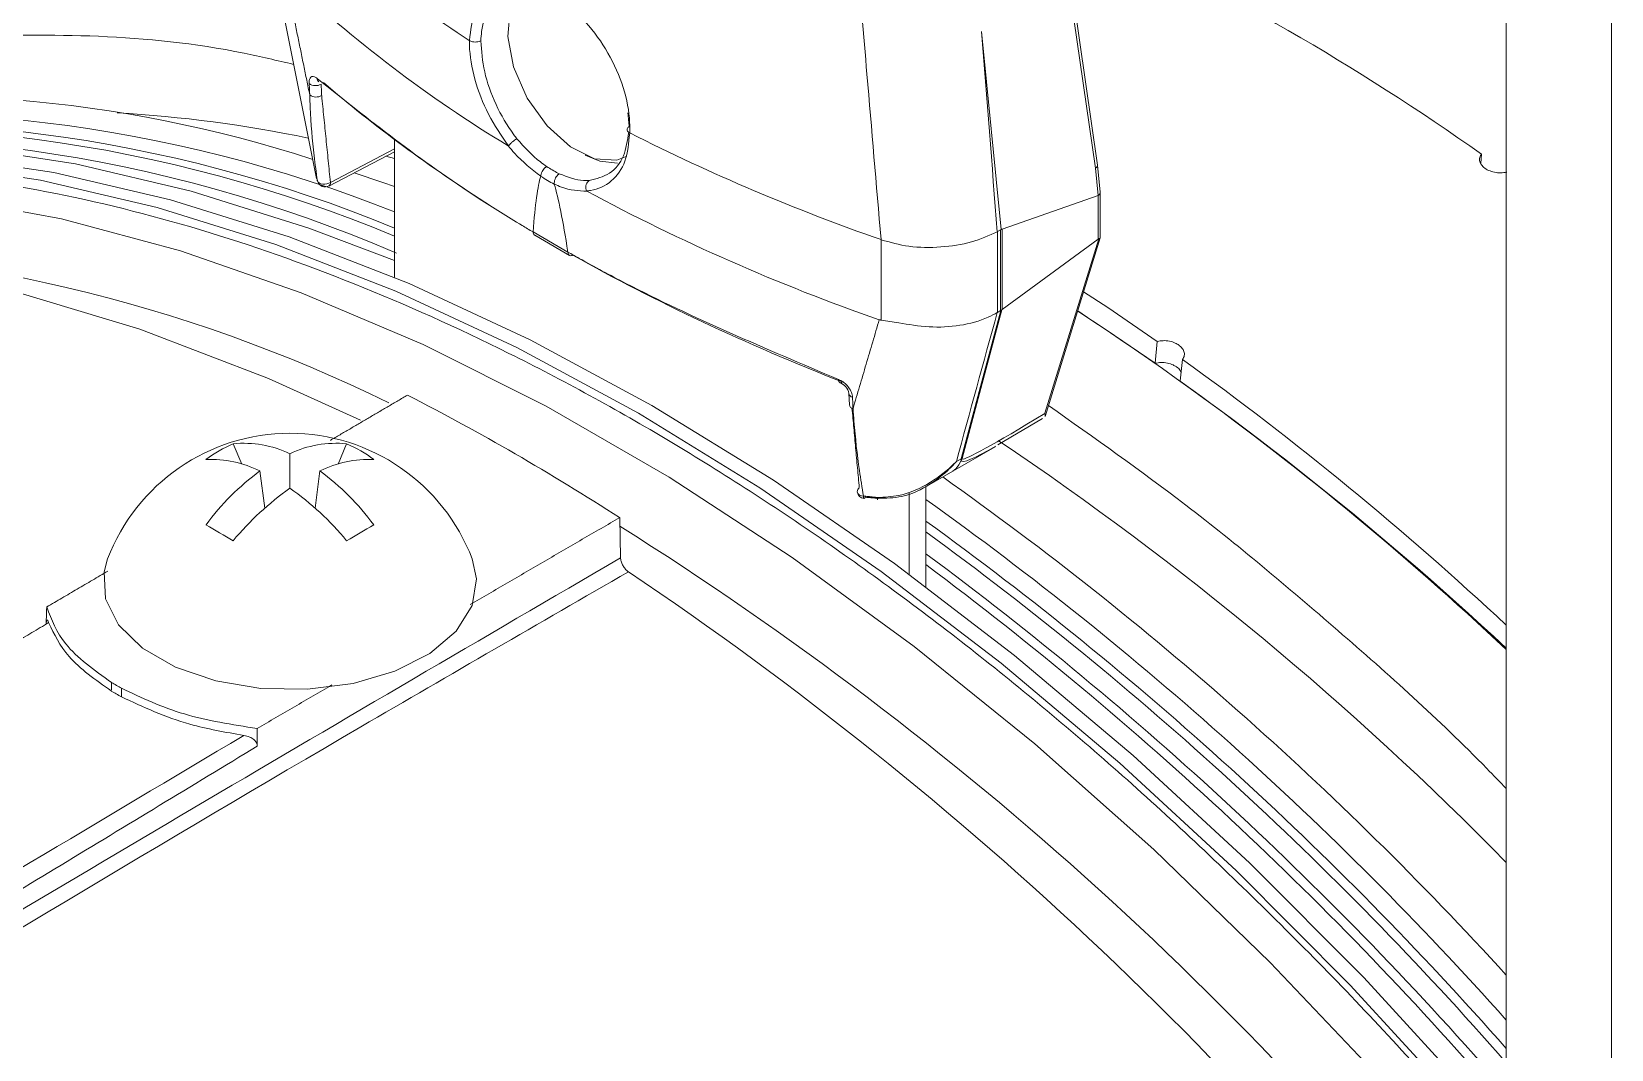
# Model space of a CAD drawing. Extents: x 11 to 120, y 2 to 94.
# Drawn here: x 21.452 to 23.45, y 17.671 to 18.958 of the extents above; entities that cross this region are included whole.
import ezdxf

# ---------------------------------------------------------------- set-up
doc = ezdxf.new("R2010")
doc.units = 0
doc.header["$MEASUREMENT"] = 0
doc.linetypes.add('SLD-Solid', pattern=[0])
doc.layers.add('OBJECT', color=7, linetype='CONTINUOUS')

msp = doc.modelspace()

# ---------------------------------------------------------------- linework, layer by layer
at = {"layer": 'OBJECT', "color": 7, "linetype": 'SLD-Solid', "lineweight": 15}
for p, q in [((23.3171, 20.0114), (23.3171, 12.6849)), ((23.45, 19.9346), (23.45, 12.6081)), ((22.7978, 18.7848), (22.7479, 19.1296)), ((22.8003, 18.7889), (22.7504, 19.1339)), ((22.6536, 18.9576), (22.6786, 18.7076)), ((22.006, 18.9465), (22.006, 18.9465)), ((21.9114, 18.647), (21.9114, 18.8211)), ((22.2087, 18.8294), (22.2087, 18.8294)), ((21.8282, 18.7624), (21.9114, 18.8057)), ((21.9114, 18.8092), (21.8303, 18.767)), ((21.9006, 18.8), (21.9114, 18.7972)), ((23.2847, 18.791), (23.2858, 18.8026)), ((22.8012, 18.7506), (22.7978, 18.7848)), ((22.8038, 18.7546), (22.8003, 18.7888)), ((21.8139, 18.7689), (21.8143, 18.7677)), ((22.801, 18.7505), (22.6797, 18.7079)), ((22.801, 18.7505), (22.8012, 18.7506)), ((22.801, 18.6952), (22.801, 18.7505)), ((22.8038, 18.6969), (22.8038, 18.7543)), ((22.0866, 18.7043), (22.1306, 18.6789)), ((22.0886, 18.7001), (22.1326, 18.6747)), ((22.6736, 18.7046), (22.6738, 18.7047)), ((22.6775, 18.7068), (22.6738, 18.7047)), ((22.6738, 18.7047), (22.6738, 18.6026)), ((22.6775, 18.6048), (22.6775, 18.7068)), ((22.6797, 18.7079), (22.6797, 18.6062)), ((22.7339, 18.4708), (22.8038, 18.6968)), ((22.5267, 18.5928), (22.5267, 18.6945)), ((22.6797, 18.6062), (22.801, 18.6952)), ((22.7337, 18.475), (22.8019, 18.6957)), ((22.6278, 18.4173), (22.6781, 18.6051)), ((22.6792, 18.6058), (22.6289, 18.418)), ((22.6738, 18.6026), (22.6735, 18.6024)), ((22.6738, 18.6026), (22.6775, 18.6048)), ((22.6781, 18.6051), (22.6775, 18.6048)), ((22.6797, 18.6062), (22.6792, 18.6058)), ((22.873, 18.5383), (22.8757, 18.5658)), ((22.9046, 18.516), (22.9076, 18.5432)), ((22.4859, 18.5001), (22.4865, 18.4857)), ((22.6743, 18.4351), (22.7305, 18.4685)), ((21.7074, 18.4365), (21.7182, 18.4109)), ((21.7791, 18.3802), (21.7791, 18.424)), ((21.8508, 18.4365), (21.84, 18.4109)), ((22.6173, 18.402), (22.6707, 18.4328)), ((22.6218, 18.4139), (22.6278, 18.4173)), ((21.7412, 18.4021), (21.7473, 18.3551)), ((21.817, 18.4021), (21.8109, 18.3551)), ((22.5843, 18.3829), (22.6173, 18.402)), ((22.5832, 18.3832), (22.5832, 18.2557)), ((22.562, 18.374), (22.562, 18.2714)), ((22.1961, 18.3432), (22.1972, 18.2923))]:
    msp.add_line(p, q, dxfattribs=at)
at = {"layer": 'OBJECT', "color": 7, "linetype": 'SLD-Solid', "lineweight": 15, "flags": 128}
for points in [[(21.7555, 19.0588), (21.768, 18.9951), (21.8126, 18.772)], [(22.2051, 18.8), (22.1924, 18.7952), (22.1644, 18.7968), (22.1338, 18.8118), (22.1042, 18.8385), (22.0793, 18.8736), (22.062, 18.9129), (22.0545, 18.9516), (22.0575, 18.9851), (22.0709, 19.0093)], [(21.8149, 18.8948), (21.8151, 18.8946), (21.8155, 18.8942)], [(20.9594, 18.8031), (21.09, 18.8188), (21.2253, 18.822), (21.3649, 18.8125), (21.5081, 18.7905), (21.6543, 18.756), (21.803, 18.7092), (21.9114, 18.668)], [(23.3171, 17.533), (23.2604, 17.5985), (23.1199, 17.7519), (22.9756, 17.8968), (22.8283, 18.0327), (22.6784, 18.159), (22.5265, 18.2751), (22.3734, 18.3807), (22.2197, 18.4751), (22.066, 18.5582), (21.9129, 18.6294), (21.7611, 18.6885), (21.6112, 18.7353), (21.4638, 18.7696), (21.3195, 18.7912), (21.179, 18.8001), (21.0429, 18.7961), (20.9116, 18.7794)], [(23.3171, 17.5627), (23.2774, 17.6083), (23.1369, 17.7617), (22.9926, 17.9066), (22.8452, 18.0425), (22.6953, 18.1688), (22.5435, 18.2849), (22.3904, 18.3905), (22.2367, 18.4849), (22.083, 18.568), (21.9299, 18.6392), (21.7781, 18.6983), (21.6281, 18.7451), (21.4808, 18.7794), (21.3365, 18.801), (21.196, 18.8099), (21.0598, 18.8059), (20.9285, 18.7892)], [(22.1525, 18.8012), (22.1708, 18.7937), (22.1935, 18.7911)], [(21.8605, 18.7792), (21.8967, 18.7668), (21.9114, 18.7616)], [(20.7958, 18.7256), (20.9251, 18.7509), (21.0599, 18.7631), (21.1994, 18.7621), (21.3432, 18.7479), (21.4905, 18.7207), (21.6409, 18.6805), (21.7935, 18.6274), (21.9478, 18.5618), (22.1031, 18.484), (22.2588, 18.3941), (22.4141, 18.2927), (22.5684, 18.1801), (22.721, 18.0569), (22.8714, 17.9235), (23.0187, 17.7806), (23.1625, 17.6288), (23.302, 17.4687), (23.3171, 17.4506)], [(21.8303, 18.767), (21.8282, 18.7658), (21.8258, 18.765), (21.8232, 18.7646), (21.8207, 18.7647), (21.8183, 18.7652), (21.8164, 18.7661), (21.8149, 18.7674), (21.8139, 18.7689)], [(21.8682, 18.4663), (21.7522, 18.519), (21.5892, 18.5815), (21.4285, 18.6297), (21.2709, 18.6633), (21.1171, 18.6821), (20.9679, 18.686), (20.8241, 18.675), (20.6862, 18.6492)], [(22.7827, 18.6288), (22.8131, 18.6087), (22.8757, 18.5658)], [(22.7752, 18.6043), (22.8111, 18.5806), (22.873, 18.5382)], [(22.4727, 18.5178), (22.4728, 18.5165), (22.4731, 18.5154), (22.4736, 18.5146), (22.4742, 18.514), (22.4746, 18.5138), (22.4749, 18.5137), (22.4757, 18.5137), (22.4766, 18.514), (22.4776, 18.5146)], [(22.6277, 18.4155), (22.6251, 18.4099), (22.6217, 18.4054), (22.6173, 18.402), (22.6173, 18.402)], [(22.5042, 18.3704), (22.5043, 18.3692), (22.5045, 18.3683), (22.5047, 18.3676), (22.505, 18.3672), (22.5051, 18.3672)], [(22.5217, 18.3686), (22.5218, 18.3675), (22.5218, 18.3667), (22.5219, 18.3661), (22.522, 18.3658), (22.5221, 18.3658), (22.5222, 18.3661), (22.5224, 18.3667), (22.5225, 18.3675)], [(21.5486, 18.2908), (21.5442, 18.2744), (21.546, 18.2403), (21.5625, 18.2075), (21.5926, 18.1781), (21.6345, 18.1539), (21.6854, 18.1366), (21.7422, 18.127), (21.8013, 18.126), (21.859, 18.1334), (21.9118, 18.1489), (21.9561, 18.1715), (21.9894, 18.1997), (22.0094, 18.2319), (22.015, 18.2659), (22.0096, 18.2908)]]:
    msp.add_lwpolyline(points, dxfattribs=at)
at = {"layer": 'OBJECT', "color": 7, "linetype": 'SLD-Solid', "lineweight": 15}
for centre, radius, start, end in [((22.9128, 20.3416), 1.664, 226.7347, 236.9758), ((21.462, 16.223), 3.1592, 54.7402, 65.2652), ((22.9428, 20.276), 1.7111, 226.9044, 238.7522), ((21.8192, 18.8985), 0.00558, 181.4907, 228.8827), ((21.298, 17.23), 1.6469, 71.9645, 98.7588), ((21.8116, 18.9033), 0.014, 234.5019, 299.6946), ((21.8123, 18.8889), 0.014, 234.4988, 299.6951), ((21.2244, 17.0549), 1.7819, 67.3206, 97.5202), ((21.235, 17.0656), 1.7774, 67.6319, 97.5431), ((21.2581, 17.0939), 1.7613, 68.2261, 97.9894), ((21.4632, 17.1872), 1.6706, 78.2943, 86.6561), ((21.2029, 17.0324), 1.7921, 66.6207, 97.4686), ((23.3851, 21.1597), 2.6103, 243.2151, 250.798), ((21.8236, 18.7713), 0.01, 201.2354, 297.4651), ((21.8257, 18.7663), 0.00465, 302.817, 8.3755), ((23.364, 21.0056), 2.5543, 241.7407, 250.8078), ((21.0571, 16.7636), 1.9214, 63.8342, 89.7341), ((20.5587, 15.23), 4.0372, 46.9032, 56.701), ((20.4705, 15.1563), 4.1726, 46.9838, 54.2621), ((20.4502, 15.6287), 3.2274, 57.2526, 62.7528), ((22.4691, 18.4977), 0.0169, 8.4696, 71.2589), ((22.4917, 18.501), 0.00585, 187.6605, 258.5111), ((20.4906, 15.1613), 4.1328, 46.8495, 54.2598), ((22.4923, 18.4866), 0.00589, 189.0394, 258.3557), ((21.7791, 18.2031), 0.2466, 20.836, 159.164), ((21.7207, 18.301), 0.1361, 64.606, 95.6229), ((21.8375, 18.301), 0.1361, 84.3771, 115.394), ((20.3898, 15.0356), 4.1005, 44.4481, 56.136), ((21.772, 18.2849), 0.1648, 113.0748, 126.9198), ((21.7862, 18.2849), 0.1648, 53.0802, 66.9252), ((22.6035, 18.4367), 0.0321, 318.8191, 322.7882), ((22.6165, 18.4368), 0.0225, 299.9823, 303.2405), ((21.6792, 18.2782), 0.1385, 63.4128, 92.5896), ((21.9262, 18.1491), 0.3134, 126.163, 143.8844), ((21.879, 18.2782), 0.1385, 87.4104, 116.5872), ((21.632, 18.1491), 0.3134, 36.1156, 53.837), ((21.9962, 18.0734), 0.3759, 125.2848, 140.2138), ((21.562, 18.0734), 0.3759, 39.7862, 54.7152), ((22.5023, 18.3762), 0.00581, 124.8444, 185.3818), ((20.0556, 14.7934), 4.4119, 42.3325, 54.7091), ((22.5064, 18.3771), 0.01, 188.3204, 262.6212), ((22.5038, 18.378), 0.00768, 198.1009, 273.2193), ((22.5043, 18.3691), 0.0021, 292.5713, 354.9363), ((20.0018, 14.7503), 4.4427, 41.7357, 54.4767), ((19.9639, 14.7193), 4.4678, 41.3657, 54.109), ((21.049, 17.2132), 1.2826, 59.1155, 60.8899), ((22.5092, 17.2132), 1.2826, 119.1101, 120.8845), ((19.8884, 14.6598), 4.3374, 37.7698, 57.8535), ((19.9441, 14.7027), 4.4818, 41.1843, 53.9248), ((19.8392, 14.5995), 4.6049, 40.9514, 53.4236), ((19.8192, 14.5834), 4.6186, 40.7697, 53.2415), ((19.6292, 14.441), 4.6199, 37.0352, 56.0811), ((19.9539, 15.3387), 3.2117, 59.8715, 60.1338), ((19.948, 15.3389), 3.224, 59.8721, 60.1333)]:
    msp.add_arc(centre, radius, start, end, dxfattribs=at)
for centre, major_axis, ratio, start_param, end_param in [((24.4859, 16.0669), (-1.5893, 16.547), 0.094708, 1.386105, 1.401617), ((23.6873, 19.4364), (2.2222, -0.1551), 0.524922, 3.753416, 3.909825), ((22.7904, 18.7877), (0.00993, 0.00122), 0.518445, 5.484707, 6.294575), ((22.9134, 2.0278), (-0.8109, 16.7566), 0.01214, 0.033306, 0.097268), ((22.0993, 18.883), (-0.077, 0.1206), 0.545295, 2.24654, 2.417366), ((22.9134, 2.0278), (-0.8109, 16.7566), 0.01214, 6.170289, 6.234251), ((22.7938, 18.7539), (0.01, 0.0005), 0.541019, 5.523122, 6.310211), ((22.5927, 19.5538), (-0.0807, 0.8484), 0.104683, 3.189403, 3.202494), ((22.5927, 19.5544), (-0.085, 0.847), 0.099986, 3.152732, 3.165821), ((22.7938, 18.6687), (0.0087, 0.027), 0.181828, 0.106226, 0.246827), ((23.6873, 19.4364), (2.2222, -0.1551), 0.524922, 3.977578, 4.173815), ((24.0693, 19.1943), (1.7697, 5.6286), 0.198355, 1.738224, 1.771915), ((23.0111, 18.6686), (0.3822, 0.2512), 0.030867, 3.159607, 3.880272), ((22.9895, 18.6861), (0.3616, 0.2711), 0.058139, 3.067677, 3.120341), ((22.9895, 18.6861), (0.3616, 0.2711), 0.058139, 3.120341, 3.596852), ((23.0111, 18.6686), (0.3822, 0.2512), 0.030867, 3.106943, 3.159607)]:
    msp.add_ellipse(centre, major_axis=major_axis, ratio=ratio, start_param=start_param, end_param=end_param, dxfattribs=at)
for points, knots in [([(22.5265, 18.6946), (22.5206, 18.7642), (22.5103, 18.8841), (22.5003, 19.0041), (22.4961, 19.0543)], [0, 0, 0, 0, 0.581449, 1, 1, 1, 1]), ([(22.006, 18.9465), (22.0076, 18.9592), (22.0108, 18.9847), (22.0286, 19.0099), (22.0541, 19.0219), (22.086, 19.0187), (22.1206, 19.0011), (22.1542, 18.9709), (22.1827, 18.9313), (22.2023, 18.887), (22.2091, 18.8521), (22.2088, 18.834), (22.2087, 18.8294)], [0, 0, 0, 0, 0.106547, 0.213092, 0.319763, 0.426916, 0.534499, 0.642267, 0.74996, 0.857311, 0.964156, 1, 1, 1, 1]), ([(22.1041, 19.0073), (22.0943, 19.0106), (22.0742, 19.0172), (22.0487, 19.01), (22.0298, 18.9904), (22.0219, 18.9662), (22.0207, 18.9499), (22.0204, 18.9459)], [0, 0, 0, 0, 0.221643, 0.455581, 0.689564, 0.923447, 1, 1, 1, 1]), ([(21.3613, 18.9518), (21.4195, 18.9529), (21.5363, 18.9553), (21.6786, 18.9411), (21.7628, 18.9211), (21.7838, 18.9162)], [0, 0, 0, 0, 0.42734, 0.857648, 1, 1, 1, 1]), ([(22.006, 18.9465), (22.0068, 18.946), (22.0084, 18.9451), (22.0117, 18.9445), (22.0151, 18.9444), (22.018, 18.9449), (22.0196, 18.9455), (22.0203, 18.9459), (22.0204, 18.9459)], [0, 0, 0, 0, 0.208439, 0.416877, 0.625339, 0.83387, 0.967124, 1, 1, 1, 1]), ([(22.0556, 18.8131), (22.0466, 18.8261), (22.0285, 18.8523), (22.0115, 18.8976), (22.0062, 18.9291), (22.006, 18.9444), (22.006, 18.9465)], [0, 0, 0, 0, 0.315107, 0.632944, 0.949791, 1, 1, 1, 1]), ([(22.0204, 18.9459), (22.0214, 18.9331), (22.0233, 18.9074), (22.0385, 18.8651), (22.0548, 18.837), (22.0648, 18.8239), (22.0661, 18.8222)], [0, 0, 0, 0, 0.31781, 0.635605, 0.953792, 1, 1, 1, 1]), ([(21.8136, 18.8983), (21.8124, 18.8992), (21.8099, 18.901), (21.8067, 18.9011), (21.8044, 18.8991), (21.8034, 18.8956), (21.8035, 18.8929), (21.8035, 18.8919)], [0, 0, 0, 0, 0.219062, 0.43802, 0.659218, 0.879999, 1, 1, 1, 1]), ([(22.0866, 18.7043), (22.0819, 18.707), (22.0588, 18.7208), (21.9594, 18.7823), (21.8788, 18.8465), (21.8136, 18.8983)], [0, 0, 0, 0, 0.045653, 0.228294, 1, 1, 1, 1]), ([(21.8042, 18.8774), (21.8044, 18.8722), (21.8054, 18.8462), (21.8082, 18.8096), (21.8124, 18.7794), (21.8139, 18.7689)], [0, 0, 0, 0, 0.139683, 0.698663, 1, 1, 1, 1]), ([(22.2081, 18.8376), (22.208, 18.8375), (22.2074, 18.8371), (22.2063, 18.8362), (22.2053, 18.8346), (22.2053, 18.8327), (22.2064, 18.8308), (22.208, 18.8299), (22.2087, 18.8294)], [0, 0, 0, 0, 0.032876, 0.16613, 0.374661, 0.583123, 0.791561, 1, 1, 1, 1]), ([(22.0556, 18.8131), (22.056, 18.8137), (22.0569, 18.8149), (22.0592, 18.8171), (22.0618, 18.8193), (22.064, 18.8209), (22.0654, 18.8218), (22.0659, 18.8221), (22.0661, 18.8222)], [0, 0, 0, 0, 0.214952, 0.429904, 0.644864, 0.85984, 0.951436, 1, 1, 1, 1]), ([(22.0661, 18.8222), (22.0758, 18.8115), (22.0879, 18.7982), (22.1011, 18.7889), (22.1037, 18.787)], [0, 0, 0, 0, 0.796377, 1, 1, 1, 1]), ([(22.2087, 18.8294), (22.2075, 18.8169), (22.2052, 18.792), (22.1868, 18.7667), (22.1676, 18.7575), (22.1558, 18.7563), (22.1542, 18.7561)], [0, 0, 0, 0, 0.315568, 0.631102, 0.947588, 1, 1, 1, 1]), ([(22.1575, 18.7694), (22.1666, 18.7716), (22.1846, 18.776), (22.2026, 18.7981), (22.2059, 18.8198), (22.2075, 18.8303)], [0, 0, 0, 0, 0.341116, 0.682227, 1, 1, 1, 1]), ([(22.0552, 18.8132), (22.0552, 18.8131), (22.0553, 18.8131), (22.0554, 18.813), (22.0555, 18.813), (22.0556, 18.8131), (22.0556, 18.8131)], [0, 0, 0, 0, 0.344879, 0.691965, 0.85965, 1, 1, 1, 1]), ([(22.0962, 18.7748), (22.0848, 18.7837), (22.0705, 18.7948), (22.0578, 18.81), (22.0552, 18.8132)], [0, 0, 0, 0, 0.79181, 1, 1, 1, 1]), ([(23.3177, 18.78), (23.3152, 18.7795), (23.3102, 18.7787), (23.3021, 18.7795), (23.2945, 18.7819), (23.2884, 18.7858), (23.2843, 18.7907), (23.2828, 18.7959), (23.2839, 18.8), (23.2854, 18.802), (23.2858, 18.8026)], [0, 0, 0, 0, 0.13435, 0.268633, 0.402971, 0.540397, 0.675686, 0.814722, 0.949327, 1, 1, 1, 1]), ([(23.3171, 17.5161), (23.2884, 17.5505), (23.2003, 17.6561), (23.0442, 17.8191), (22.8529, 18.0015), (22.6582, 18.1658), (22.4609, 18.3127), (22.2595, 18.4429), (22.0583, 18.553), (21.8596, 18.6422), (21.664, 18.7109), (21.4699, 18.7591), (21.2697, 18.7863), (21.0656, 18.7902), (20.933, 18.767), (20.8664, 18.7554)], [0, 0, 0, 0, 0.037853, 0.116305, 0.195334, 0.271587, 0.34837, 0.426822, 0.505851, 0.582104, 0.658887, 0.737339, 0.816368, 0.907726, 1, 1, 1, 1]), ([(22.0962, 18.7748), (22.0963, 18.7757), (22.0965, 18.7775), (22.0978, 18.7806), (22.0996, 18.7834), (22.1014, 18.7853), (22.1027, 18.7864), (22.1033, 18.7868), (22.1037, 18.787)], [0, 0, 0, 0, 0.209939, 0.419878, 0.629817, 0.839756, 0.898241, 1, 1, 1, 1]), ([(22.1037, 18.787), (22.1085, 18.7841), (22.1138, 18.7807), (22.1191, 18.7781), (22.1197, 18.7778)], [0, 0, 0, 0, 0.886118, 1, 1, 1, 1]), ([(22.1197, 18.7778), (22.1193, 18.7775), (22.1187, 18.7772), (22.1174, 18.776), (22.1158, 18.7741), (22.1142, 18.7711), (22.1133, 18.7678), (22.1134, 18.7658), (22.1134, 18.7649)], [0, 0, 0, 0, 0.101759, 0.160244, 0.370183, 0.580122, 0.790061, 1, 1, 1, 1]), ([(22.1197, 18.7778), (22.1302, 18.7739), (22.1434, 18.7689), (22.1552, 18.7693), (22.1575, 18.7694)], [0, 0, 0, 0, 0.796377, 1, 1, 1, 1]), ([(22.1546, 18.7557), (22.1441, 18.7563), (22.1308, 18.757), (22.1164, 18.7635), (22.1134, 18.7649)], [0, 0, 0, 0, 0.791837, 1, 1, 1, 1]), ([(22.1575, 18.7694), (22.1574, 18.7693), (22.1569, 18.769), (22.1557, 18.7679), (22.1543, 18.7659), (22.1533, 18.7628), (22.1532, 18.7593), (22.1539, 18.7572), (22.1542, 18.7561)], [0, 0, 0, 0, 0.048564, 0.14016, 0.355136, 0.570096, 0.785048, 1, 1, 1, 1]), ([(22.1542, 18.7561), (22.1542, 18.7561), (22.1542, 18.756), (22.1543, 18.7559), (22.1545, 18.7558), (22.1546, 18.7558), (22.1546, 18.7557)], [0, 0, 0, 0, 0.159851, 0.363921, 0.750554, 1, 1, 1, 1]), ([(22.0866, 18.7043), (22.0867, 18.7034), (22.087, 18.7018), (22.0878, 18.7004), (22.0886, 18.7002), (22.0887, 18.7002)], [0, 0, 0, 0, 0.461525, 0.923051, 1, 1, 1, 1]), ([(22.6736, 18.7046), (22.6631, 18.6998), (22.6421, 18.6904), (22.6022, 18.6842), (22.5618, 18.6845), (22.5381, 18.6912), (22.5267, 18.6945)], [0, 0, 0, 0, 0.253584, 0.507165, 0.760847, 1, 1, 1, 1]), ([(22.8037, 18.6969), (22.8037, 18.6969), (22.8039, 18.6967), (22.8032, 18.6961), (22.8023, 18.6958), (22.8019, 18.6957)], [0, 0, 0, 0, 0.116965, 0.672336, 1, 1, 1, 1]), ([(22.1306, 18.6789), (22.1354, 18.6762), (22.1593, 18.6628), (22.2665, 18.605), (22.3805, 18.5568), (22.4727, 18.5178)], [0, 0, 0, 0, 0.045653, 0.228294, 1, 1, 1, 1]), ([(22.1306, 18.6789), (22.1307, 18.678), (22.1309, 18.6763), (22.1323, 18.6747), (22.1341, 18.6741), (22.1358, 18.6744), (22.1367, 18.6748), (22.137, 18.6749)], [0, 0, 0, 0, 0.235917, 0.471833, 0.707753, 0.925415, 1, 1, 1, 1]), ([(22.6735, 18.6024), (22.6697, 18.6004), (22.6559, 18.5929), (22.627, 18.585), (22.5875, 18.5829), (22.5526, 18.5888), (22.534, 18.5917), (22.5267, 18.5928)], [0, 0, 0, 0, 0.097508, 0.351331, 0.599304, 0.843154, 1, 1, 1, 1]), ([(22.8757, 18.5658), (22.8782, 18.5663), (22.8832, 18.5672), (22.8913, 18.5664), (22.8982, 18.5643), (22.9017, 18.5621), (22.9031, 18.5612)], [0, 0, 0, 0, 0.26891, 0.537669, 0.807262, 1, 1, 1, 1]), ([(22.9041, 18.5605), (22.9057, 18.559), (22.9089, 18.5559), (22.9105, 18.5506), (22.9098, 18.5462), (22.9082, 18.544), (22.9076, 18.5432)], [0, 0, 0, 0, 0.28744, 0.574979, 0.857991, 1, 1, 1, 1]), ([(22.873, 18.5382), (22.8755, 18.5386), (22.8805, 18.5396), (22.8886, 18.5387), (22.8951, 18.5367), (22.8984, 18.5348), (22.8995, 18.5341)], [0, 0, 0, 0, 0.280265, 0.560458, 0.839339, 1, 1, 1, 1]), ([(22.4727, 18.5178), (22.4747, 18.5169), (22.4786, 18.515), (22.4839, 18.5101), (22.488, 18.5044), (22.4901, 18.4992), (22.4904, 18.4963), (22.4905, 18.4953)], [0, 0, 0, 0, 0.219062, 0.43802, 0.659218, 0.879999, 1, 1, 1, 1]), ([(22.9003, 18.5336), (22.9021, 18.5322), (22.9047, 18.5302), (22.9055, 18.5277), (22.9058, 18.5269)], [0, 0, 0, 0, 0.686904, 1, 1, 1, 1]), ([(22.4911, 18.4809), (22.4915, 18.4755), (22.4935, 18.449), (22.4974, 18.4117), (22.5025, 18.3811), (22.5042, 18.3704)], [0, 0, 0, 0, 0.139683, 0.698663, 1, 1, 1, 1]), ([(22.7382, 18.4848), (22.7963, 18.4439), (22.9196, 18.3572), (23.1045, 18.2017), (23.2399, 18.0807), (23.3089, 18.0089), (23.3171, 18.0004)], [0, 0, 0, 0, 0.294261, 0.624986, 0.955712, 1, 1, 1, 1]), ([(22.7337, 18.475), (22.7337, 18.4749), (22.7342, 18.4734), (22.7342, 18.4724), (22.7341, 18.4713)], [0, 0, 0, 0, 0.019973, 1, 1, 1, 1]), ([(22.5217, 18.3686), (22.531, 18.369), (22.5546, 18.37), (22.5886, 18.3857), (22.6109, 18.4031), (22.6208, 18.4129), (22.6217, 18.4138), (22.6218, 18.4139)], [0, 0, 0, 0, 0.244744, 0.626729, 0.967928, 0.996144, 1, 1, 1, 1]), ([(22.6218, 18.4139), (22.6217, 18.4138), (22.6208, 18.4128), (22.6179, 18.4096), (22.6078, 18.3994), (22.587, 18.383), (22.556, 18.3681), (22.5326, 18.3677), (22.5225, 18.3675)], [0, 0, 0, 0, 0.00366, 0.034965, 0.112488, 0.381452, 0.732443, 1, 1, 1, 1]), ([(18.0291, 15.6103), (18.374, 15.8529), (19.0641, 16.3384), (20.105, 17.0237), (21.1495, 17.6804), (21.8479, 18.0883), (22.1972, 18.2923)], [0, 0, 0, 0, 0.249466, 0.499144, 0.749465, 1, 1, 1, 1]), ([(22.1972, 18.2923), (22.1973, 18.2909), (22.1976, 18.2879), (22.1996, 18.2832), (22.2023, 18.279), (22.205, 18.2762), (22.2067, 18.275), (22.2071, 18.2747)], [0, 0, 0, 0, 0.227365, 0.454729, 0.682094, 0.90946, 1, 1, 1, 1]), ([(22.2071, 18.2747), (22.0944, 18.2095), (21.7335, 18.0011), (21.115, 17.6309), (20.3521, 17.156), (19.5802, 16.655), (18.8091, 16.1362), (18.2966, 15.7744), (18.0402, 15.5935)], [0, 0, 0, 0, 0.080895, 0.258852, 0.443922, 0.629078, 0.814495, 1, 1, 1, 1]), ([(21.5535, 18.1347), (21.5317, 18.1503), (21.4912, 18.1793), (21.4778, 18.2141), (21.4716, 18.2301)], [0, 0, 0, 0, 0.540093, 1, 1, 1, 1]), ([(21.474, 18.2103), (21.467, 18.2061), (21.4317, 18.1851), (21.2835, 18.0966), (21.0408, 17.9507), (20.8263, 17.8177), (20.7247, 17.7546)], [0, 0, 0, 0, 0.028246, 0.141231, 0.593174, 1, 1, 1, 1]), ([(21.4709, 18.2083), (21.471, 18.2094), (21.4711, 18.2115), (21.4715, 18.2132), (21.4721, 18.2139), (21.4729, 18.2131), (21.4736, 18.2113), (21.474, 18.2103)], [0, 0, 0, 0, 0.172104, 0.343699, 0.527172, 0.746257, 1, 1, 1, 1]), ([(21.474, 18.2103), (21.481, 18.1956), (21.4961, 18.1642), (21.5334, 18.1379), (21.5533, 18.1239)], [0, 0, 0, 0, 0.466003, 1, 1, 1, 1]), ([(21.7377, 18.0765), (21.706, 18.0814), (21.6424, 18.0913), (21.5917, 18.1153), (21.5663, 18.1273)], [0, 0, 0, 0, 0.499339, 1, 1, 1, 1]), ([(21.566, 18.1166), (21.5937, 18.1036), (21.6403, 18.0818), (21.6976, 18.0718), (21.7209, 18.0677)], [0, 0, 0, 0, 0.593206, 1, 1, 1, 1]), ([(20.735, 17.4703), (20.742, 17.4747), (20.7774, 17.4967), (20.926, 17.5889), (21.2475, 17.7863), (21.5409, 17.9607), (21.7209, 18.0677)], [0, 0, 0, 0, 0.021546, 0.107731, 0.452475, 1, 1, 1, 1]), ([(21.7209, 18.0677), (21.7234, 18.0672), (21.7279, 18.0662), (21.7332, 18.063), (21.7366, 18.0593), (21.7378, 18.0562), (21.7379, 18.0545), (21.7379, 18.0541)], [0, 0, 0, 0, 0.308561, 0.551719, 0.748639, 0.946747, 1, 1, 1, 1])]:
    msp.add_open_spline(points, degree=3, knots=knots, dxfattribs=at)
for points in [[(21.8042, 18.8774), (21.7737, 19.0266)], [(21.8035, 18.8919), (21.8042, 18.8774)], [(21.8193, 18.8767), (21.8186, 18.8911)], [(21.8303, 18.767), (21.8193, 18.8767)], [(22.2081, 18.8376), (22.2064, 18.8551)], [(21.8139, 18.7689), (21.8114, 18.7787)], [(22.0962, 18.7748), (22.0962, 18.7748)], [(22.1134, 18.7649), (22.1134, 18.7649)], [(22.0866, 18.7043), (22.0866, 18.7043)], [(22.1306, 18.6789), (22.1306, 18.6789)], [(22.5267, 18.6945), (22.5265, 18.6946)], [(22.6781, 18.6051), (22.6792, 18.6058)], [(22.4911, 18.4809), (22.5243, 18.5933)], [(22.5243, 18.5933), (22.5267, 18.5928)], [(22.9031, 18.5612), (22.9041, 18.5605)], [(22.8995, 18.5341), (22.9003, 18.5336)], [(21.9278, 18.498), (21.8303, 18.4408)], [(22.499, 18.381), (22.4898, 18.4816)], [(22.4905, 18.4953), (22.4911, 18.4809)], [(22.5042, 18.3704), (22.5217, 18.3686)], [(22.5225, 18.3675), (22.5064, 18.3689)], [(22.0069, 18.2331), (22.1961, 18.3432)], [(21.5488, 18.2754), (21.4716, 18.2301)], [(21.4716, 18.2301), (21.4709, 18.2083)], [(21.5533, 18.1239), (21.5535, 18.1347)], [(21.5663, 18.1273), (21.566, 18.1166)], [(21.7377, 18.0765), (21.8322, 18.1315)], [(21.7379, 18.0541), (21.7377, 18.0765)], [(21.7379, 18.0541), (20.7454, 17.4529)]]:
    msp.add_open_spline(points, degree=1, dxfattribs=at)

doc.saveas('drawing.dxf')
